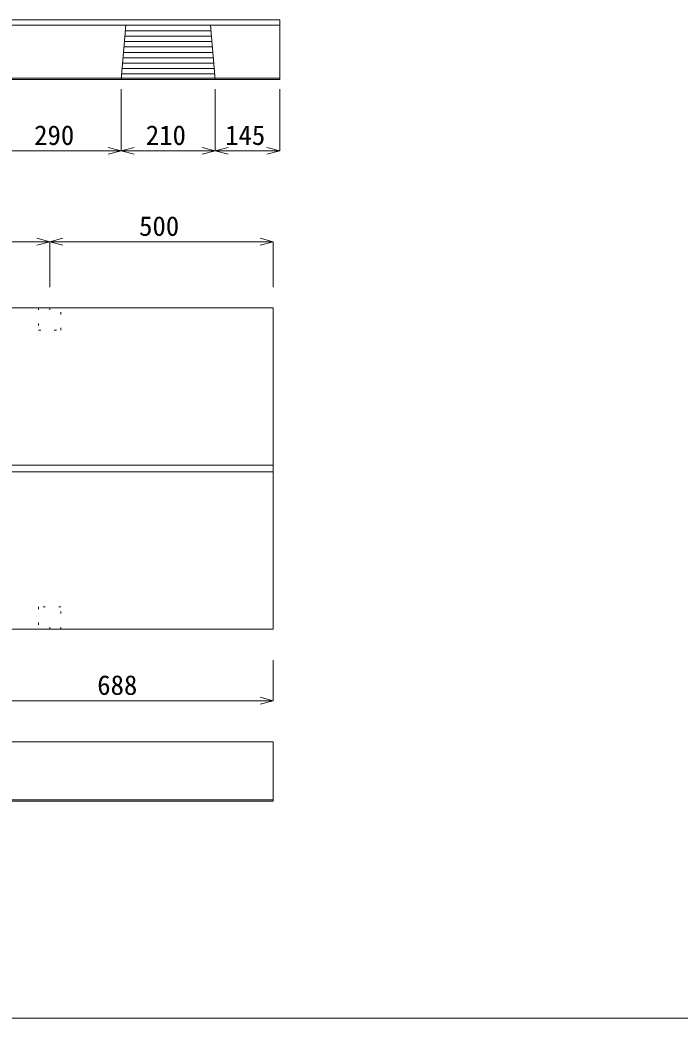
# Model space of a CAD drawing. Units: millimetres, scale not verified. Extents: x 229 to 5784, y 107 to 4117.
# Drawn here: x 2187 to 3664, y 107 to 2342 of the extents above; entities that cross this region are included whole.
import ezdxf
from ezdxf.enums import TextEntityAlignment as Align

# ---------------------------------------------------------------- set-up
doc = ezdxf.new("R2010")
doc.units = ezdxf.units.MM
doc.header["$LTSCALE"] = 20
doc.linetypes.add('DOTTED', pattern=[1.75, 0.25, -1.5])
doc.layers.add('0-1', color=7, linetype='Continuous', lineweight=18)
doc.layers.add('0-f', color=7, linetype='Continuous', lineweight=18)
doc.styles.add('ＭＳ ゴシック', font='')
doc.styles.get('ＭＳ ゴシック').set_extended_font_data('MS Gothic')

msp = doc.modelspace()

# ---------------------------------------------------------------- linework, layer by layer
at = {"layer": '0-1'}
for p, q in [((768.34, 2342.32), (2768.34, 2342.32)), ((768.34, 2342.32), (2768.34, 2342.32)), ((768.34, 2330.32), (2768.34, 2330.32)), ((2423.34, 2330.32), (2413.34, 2209.32)), ((2613.34, 2330.32), (2623.34, 2209.32)), ((2768.34, 2342.32), (2768.34, 2209.32)), ((2768.34, 2342.32), (2768.34, 2209.32)), ((2421.34, 2306.12), (2615.34, 2306.12)), ((2422.34, 2318.22), (2614.34, 2318.22)), ((2419.34, 2281.92), (2617.34, 2281.92)), ((2420.34, 2294.02), (2616.34, 2294.02)), ((2417.34, 2257.72), (2619.34, 2257.72)), ((2418.34, 2269.82), (2618.34, 2269.82)), ((2416.34, 2245.62), (2620.34, 2245.62)), ((2414.34, 2221.42), (2622.34, 2221.42)), ((2415.34, 2233.52), (2621.34, 2233.52)), ((768.34, 2212.32), (2768.34, 2212.32)), ((768.34, 2212.32), (2768.34, 2212.32)), ((768.34, 2209.32), (2768.34, 2209.32)), ((768.34, 2209.32), (2768.34, 2209.32)), ((2413.34, 2049.21), (2413.34, 2187.63)), ((2623.34, 2049.21), (2623.34, 2187.63)), ((2768.34, 2049.21), (2768.34, 2187.63)), ((2413.34, 2049.21), (2384.36, 2056.98)), ((2413.34, 2049.21), (2442.31, 2056.98)), ((2623.34, 2049.21), (2594.36, 2056.98)), ((2623.34, 2049.21), (2652.31, 2056.98)), ((2768.34, 2049.21), (2739.36, 2056.98)), ((2123.34, 2049.21), (2413.34, 2049.21)), ((2413.34, 2049.21), (2384.36, 2041.45)), ((2413.34, 2049.21), (2623.34, 2049.21)), ((2413.34, 2049.21), (2442.31, 2041.45)), ((2623.34, 2049.21), (2594.36, 2041.45)), ((2623.34, 2049.21), (2768.34, 2049.21)), ((2623.34, 2049.21), (2652.31, 2041.45)), ((2768.34, 2049.21), (2739.36, 2041.45)), ((1253.28, 1845.64), (2253.28, 1845.64)), ((2253.28, 1845.64), (2224.3, 1853.41)), ((2253.28, 1845.64), (2224.3, 1837.88)), ((2253.28, 1845.64), (2282.26, 1853.41)), ((2253.28, 1845.64), (2253.28, 1744.1)), ((2253.28, 1845.64), (2753.28, 1845.64)), ((2253.28, 1845.64), (2282.26, 1837.88)), ((2753.28, 1845.64), (2724.3, 1853.41)), ((2753.28, 1845.64), (2724.3, 1837.88)), ((2753.28, 1845.64), (2753.28, 1744.1)), ((2753.28, 1697.94), (753.28, 1697.94)), ((2753.28, 977.94), (2753.28, 1697.94)), ((2753.28, 1345.44), (2065.78, 1345.44)), ((2753.28, 1330.44), (2065.78, 1330.44)), ((753.28, 977.94), (2423.25, 977.94)), ((2423.25, 977.94), (2753.28, 977.94)), ((2753.28, 817.87), (2753.28, 908.62)), ((2065.78, 817.87), (2753.28, 817.87)), ((2753.28, 817.87), (2724.3, 825.63)), ((2753.28, 817.87), (2724.3, 810.1)), ((753.28, 725.92), (2753.28, 725.92)), ((2753.28, 725.92), (2753.28, 592.92)), ((753.28, 595.92), (2753.28, 595.92)), ((753.28, 592.92), (2753.28, 592.92))]:
    msp.add_line(p, q, dxfattribs=at)
at = {"layer": '0-1', "linetype": 'DOTTED'}
for p, q in [((2278.28, 1697.94), (2228.28, 1697.94)), ((2228.28, 1697.94), (2228.28, 1647.94)), ((2253.28, 1697.94), (2253.28, 1686.2)), ((2278.28, 1647.94), (2278.28, 1697.94)), ((2228.28, 1647.94), (2278.28, 1647.94)), ((2278.28, 1027.94), (2228.28, 1027.94)), ((2228.28, 1027.94), (2228.28, 977.94)), ((2278.28, 977.94), (2278.28, 1027.94)), ((2253.28, 977.94), (2253.28, 989.67)), ((2228.28, 977.94), (2278.28, 977.94))]:
    msp.add_line(p, q, dxfattribs=at)
at = {"layer": '0-f'}
msp.add_line((233.7, 107.38), (5783.7, 107.38), dxfattribs=at)

# ---------------------------------------------------------------- texts
at = {"layer": '0-1', "style": 'ＭＳ ゴシック'}
for s, p in [('290', (2218.34, 2049.21)), ('210', (2468.34, 2049.21)), ('145', (2645.84, 2049.21)), ('500', (2453.28, 1845.64)), ('688', (2359.53, 817.87))]:
    msp.add_text(s, height=43.99, dxfattribs=at).set_placement(p, align=Align.BOTTOM_LEFT)

doc.saveas('drawing.dxf')
